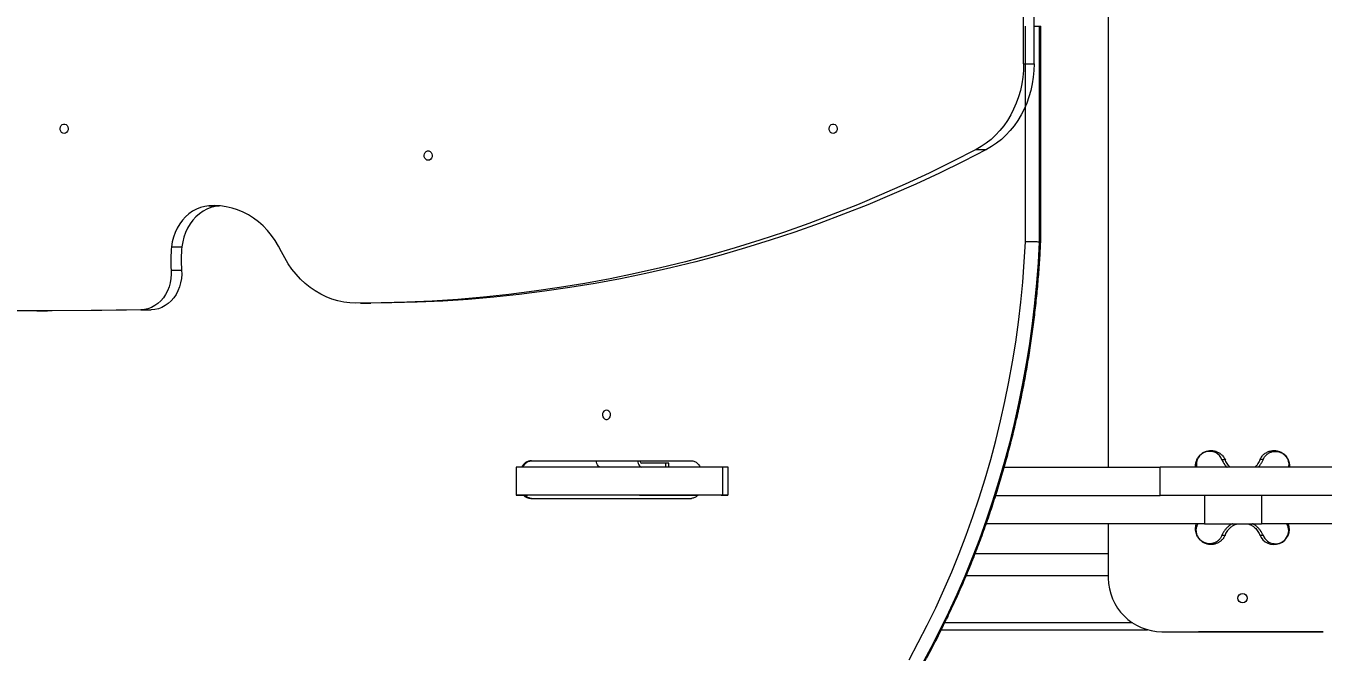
# Model space of a CAD drawing. Header units: millimetres. Extents: x 10665 to 29906, y -6125 to 7364.
# Drawn here: x 20787 to 21753, y -2002 to -1535 of the extents above; entities that cross this region are included whole.
import ezdxf

# ---------------------------------------------------------------- set-up
doc = ezdxf.new("R2010")
doc.units = ezdxf.units.MM
for name, color, linetype in [('DIKOM_ОБЪЕКТ', 7, 'Continuous'), ('DIKOM_РАЗМЕР_ЗОНА', 7, 'Continuous'), ('DIKOM_РАЗМЕР_ОБЪЕКТА', 7, 'Continuous')]:
    doc.layers.add(name, color=color, linetype=linetype)
doc.styles.add('style1', font='arial.ttf', dxfattribs={"width": 0.8})
doc.dimstyles.new('1-50', dxfattribs={"dimtxt": 300, "dimasz": 200, "dimexe": 100, "dimexo": 0, "dimgap": 100, "dimtad": 1, "dimdec": 0, "dimtxsty": 'style1', "dimcen": 0, "dimclrd": 7, "dimclre": 7, "dimadec": 1, "dimazin": 2, "dimtfac": 1, "dimtdec": 0, "dimtmove": 1, "dimatfit": 3, "dimfxl": 0, "dimlwd": 25, "dimlwe": 18, "dimarcsym": 0})

# ---------------------------------------------------------------- blocks, each defined once
blk = doc.blocks.new('*D16')
at = {"layer": 'Defpoints', "color": 0, "transparency": 16777216}
for p in [(12665, 4926.53), (12665, 1146.89), (26947.71, -1821.93)]:
    blk.add_point(p, dxfattribs=at)
at = {"layer": 'DIKOM_РАЗМЕР_ОБЪЕКТА', "color": 7, "lineweight": 18, "transparency": 16777216}
for p, q in [((12665, 1146.89), (12665, 5026.53)), ((26947.71, -1821.93), (26947.71, 5026.53))]:
    blk.add_line(p, q, dxfattribs=at)
at = {"layer": 'DIKOM_РАЗМЕР_ОБЪЕКТА', "color": 7, "lineweight": 25, "transparency": 16777216}
blk.add_line((26747.71, 4926.53), (12865, 4926.53), dxfattribs=at)
at = {"layer": 'DIKOM_РАЗМЕР_ОБЪЕКТА', "color": 7, "transparency": 16777216}
for points in [[(12865, 4959.86), (12865, 4893.19), (12665, 4926.53)], [(26747.71, 4959.86), (26747.71, 4893.19), (26947.71, 4926.53)]]:
    blk.add_solid(points, dxfattribs=at)
at = {"layer": 'DIKOM_РАЗМЕР_ОБЪЕКТА', "color": 0, "transparency": 16777216, "insert": (21497, 5179.8), "char_height": 300, "attachment_point": 5, "style": 'style1'}
blk.add_mtext('14300', dxfattribs=at)
blk = doc.blocks.new('*D15')
at = {"layer": 'Defpoints', "color": 0, "transparency": 16777216}
for p in [(20416.84, 4419.04), (19675.94, -4001.39), (28567.5, -4001.39)]:
    blk.add_point(p, dxfattribs=at)
at = {"layer": 'DIKOM_РАЗМЕР_ОБЪЕКТА', "color": 7, "lineweight": 18, "transparency": 16777216}
for p, q in [((20416.84, 4419.04), (28667.5, 4419.04)), ((19675.94, -4001.39), (28667.5, -4001.39))]:
    blk.add_line(p, q, dxfattribs=at)
at = {"layer": 'DIKOM_РАЗМЕР_ОБЪЕКТА', "color": 7, "lineweight": 25, "transparency": 16777216}
blk.add_line((28567.5, 4219.04), (28567.5, -3801.39), dxfattribs=at)
at = {"layer": 'DIKOM_РАЗМЕР_ОБЪЕКТА', "color": 7, "transparency": 16777216}
for points in [[(28534.17, 4219.04), (28600.83, 4219.04), (28567.5, 4419.04)], [(28534.17, -3801.39), (28600.83, -3801.39), (28567.5, -4001.39)]]:
    blk.add_solid(points, dxfattribs=at)
at = {"layer": 'DIKOM_РАЗМЕР_ОБЪЕКТА', "color": 0, "transparency": 16777216, "insert": (28247.96, -1553.33), "char_height": 300, "attachment_point": 5, "rotation": 90, "style": 'style1'}
blk.add_mtext('8400', dxfattribs=at)
blk = doc.blocks.new('*D13')
at = {"layer": 'Defpoints', "color": 0, "transparency": 16777216}
for p in [(20470.84, 6542.55), (29806, 6542.55), (19621.9, -6125)]:
    blk.add_point(p, dxfattribs=at)
at = {"layer": 'DIKOM_РАЗМЕР_ЗОНА', "color": 7, "lineweight": 18, "transparency": 16777216}
for p, q in [((20470.84, 6542.55), (29906, 6542.55)), ((19621.9, -6125), (29906, -6125))]:
    blk.add_line(p, q, dxfattribs=at)
at = {"layer": 'DIKOM_РАЗМЕР_ЗОНА', "color": 7, "lineweight": 25, "transparency": 16777216}
blk.add_line((29806, -5925), (29806, 6342.55), dxfattribs=at)
at = {"layer": 'DIKOM_РАЗМЕР_ЗОНА', "color": 7, "transparency": 16777216}
for points in [[(29772.67, 6342.55), (29839.33, 6342.55), (29806, 6542.55)], [(29772.67, -5925), (29839.33, -5925), (29806, -6125)]]:
    blk.add_solid(points, dxfattribs=at)
at = {"layer": 'DIKOM_РАЗМЕР_ЗОНА', "color": 0, "transparency": 16777216, "insert": (29552.83, 208.78), "char_height": 300, "attachment_point": 5, "rotation": 90, "style": 'style1'}
blk.add_mtext('12650', dxfattribs=at)

msp = doc.modelspace()

# ---------------------------------------------------------------- linework, layer by layer
at = {"layer": 'DIKOM_ОБЪЕКТ', "color": 7, "linetype": 'Continuous', "lineweight": 15}
for p, q in [((21593.28, -1206.43), (21593.28, -1864.43)), ((21530.23, -1563.74), (21530.23, -1506.94)), ((21537.99, -1563.74), (21537.99, -1506.94)), ((21531.58, -1696.31), (21531.58, -1535.55)), ((21541.87, -1535.55), (21541.87, -1696.51)), ((21542.96, -1696.48), (21542.96, -1535.55)), ((21530.23, -1563.74), (21537.99, -1563.74)), ((21494.78, -1627.65), (21502.54, -1627.65)), ((20923.29, -1669.51), (20931.06, -1669.51)), ((20895.45, -1700.01), (20903.21, -1700.01)), ((20895.16, -1717.39), (20902.92, -1717.39)), ((20795.19, -1747.88), (20802.96, -1747.88)), ((20872.49, -1747.05), (20880.25, -1747.05)), ((21036.13, -1742.01), (21043.89, -1742.01)), ((21152.25, -1864.27), (21152.25, -1885.27)), ((21163.53, -1859.56), (21282.8, -1859.56)), ((21263.31, -1861.28), (21245.71, -1861.27)), ((21263.31, -1861.28), (21263.31, -1864.27)), ((21265.91, -1864.27), (21265.91, -1861.28)), ((21282.8, -1859.56), (21282.8, -1859.56)), ((21306.21, -1885.27), (21306.21, -1864.27)), ((21310.01, -1885.27), (21310.01, -1864.27)), ((21515.72, -1864.43), (21631.88, -1864.43)), ((21631.88, -1885.43), (21631.88, -1864.43)), ((21951.66, -1864.43), (21631.88, -1864.43)), ((21658.43, -1864.43), (21658.29, -1863.43)), ((21156.37, -1885.28), (21159.36, -1885.28)), ((21163.01, -1887.56), (21282.8, -1887.56)), ((21287.52, -1885.27), (21284.11, -1885.27)), ((21284.11, -1885.27), (21284.11, -1885.27)), ((21509.42, -1885.43), (21631.88, -1885.43)), ((21951.66, -1885.43), (21631.88, -1885.43)), ((21664.85, -1885.43), (21664.85, -1906.43)), ((21707.48, -1885.43), (21707.48, -1906.43)), ((21664.85, -1906.43), (21502.38, -1906.43)), ((21593.28, -1906.43), (21593.28, -1946.93)), ((21664.85, -1906.43), (21707.48, -1906.43)), ((21884.84, -1906.43), (21707.48, -1906.43)), ((21593.28, -1928.92), (21494.02, -1928.92)), ((21487.54, -1944.92), (21593.28, -1944.92)), ((21611.43, -1980.43), (21471.44, -1980.43)), ((21469, -1985.43), (21622.43, -1985.43)), ((21633.28, -1986.93), (21753.28, -1986.93)), ((21753.28, -1986.93), (21660.53, -1986.93))]:
    msp.add_line(p, q, dxfattribs=at)
at = {"layer": 'DIKOM_ОБЪЕКТ', "color": 7, "linetype": 'Continuous', "lineweight": 15, "flags": 128}
for points in [[(21537.99, -1535.55), (21538.64, -1535.55), (21539.9, -1535.55), (21540.99, -1535.55), (21541.87, -1535.55)], [(21541.87, -1535.55), (21542.51, -1535.55), (21542.87, -1535.55), (21542.96, -1535.55)], [(21530.23, -1563.74), (21530.07, -1568.77), (21529.61, -1573.78), (21528.84, -1578.73), (21527.77, -1583.6), (21526.4, -1588.37), (21524.74, -1593.01), (21522.8, -1597.51), (21520.59, -1601.82), (21518.12, -1605.95), (21515.4, -1609.85), (21512.45, -1613.51), (21509.28, -1616.92), (21505.92, -1620.05), (21502.36, -1622.9), (21498.64, -1625.43), (21494.78, -1627.65)], [(21537.99, -1563.74), (21537.84, -1568.77), (21537.37, -1573.78), (21536.6, -1578.73), (21535.53, -1583.6), (21534.16, -1588.37), (21532.51, -1593.01), (21530.57, -1597.51), (21528.35, -1601.82), (21525.88, -1605.95), (21523.17, -1609.85), (21520.22, -1613.51), (21517.05, -1616.92), (21513.68, -1620.05), (21510.13, -1622.9), (21506.41, -1625.43), (21502.54, -1627.65)], [(20815.42, -1615.61), (20814.44, -1615.42), (20813.58, -1614.87), (20812.91, -1614.02), (20812.51, -1612.97), (20812.43, -1611.82), (20812.67, -1610.7), (20813.21, -1609.74), (20813.99, -1609.03), (20814.92, -1608.66), (20815.91, -1608.66), (20816.84, -1609.03), (20817.62, -1609.74), (20818.16, -1610.7), (20818.4, -1611.82), (20818.32, -1612.97), (20817.92, -1614.02), (20817.26, -1614.87), (20816.39, -1615.42), (20815.42, -1615.61)], [(21388.3, -1615.61), (21387.33, -1615.42), (21386.46, -1614.87), (21385.79, -1614.02), (21385.4, -1612.97), (21385.31, -1611.82), (21385.56, -1610.7), (21386.1, -1609.74), (21386.87, -1609.03), (21387.81, -1608.65), (21388.79, -1608.65), (21389.72, -1609.03), (21390.5, -1609.74), (21391.04, -1610.7), (21391.28, -1611.82), (21391.2, -1612.97), (21390.81, -1614.02), (21390.14, -1614.87), (21389.27, -1615.42), (21388.3, -1615.61)], [(21494.78, -1627.65), (21477.33, -1636.56), (21459.76, -1645.12), (21442.07, -1653.33), (21424.26, -1661.19), (21406.34, -1668.7), (21388.31, -1675.85), (21370.19, -1682.64), (21351.96, -1689.08), (21333.65, -1695.15), (21315.25, -1700.86), (21296.77, -1706.2), (21278.21, -1711.18), (21259.59, -1715.79), (21240.9, -1720.03), (21222.15, -1723.9), (21203.35, -1727.39), (21184.51, -1730.52), (21165.61, -1733.27), (21146.69, -1735.64), (21127.73, -1737.64), (21108.74, -1739.27), (21089.73, -1740.52), (21070.71, -1741.39), (21051.68, -1741.89), (21032.64, -1742.01)], [(21502.54, -1627.65), (21485.1, -1636.56), (21467.53, -1645.12), (21449.83, -1653.33), (21432.03, -1661.19), (21414.1, -1668.7), (21396.08, -1675.85), (21377.95, -1682.64), (21359.73, -1689.08), (21341.41, -1695.15), (21323.01, -1700.86), (21304.53, -1706.2), (21285.98, -1711.18), (21267.35, -1715.79), (21248.67, -1720.03), (21229.92, -1723.9), (21211.12, -1727.39), (21192.27, -1730.52), (21173.38, -1733.27), (21154.45, -1735.64), (21135.49, -1737.64), (21116.51, -1739.27), (21097.5, -1740.52), (21078.48, -1741.39), (21059.44, -1741.89), (21043.89, -1742.01)], [(21086.66, -1635.61), (21085.69, -1635.42), (21084.82, -1634.87), (21084.15, -1634.02), (21083.76, -1632.97), (21083.67, -1631.82), (21083.92, -1630.7), (21084.46, -1629.74), (21085.23, -1629.03), (21086.17, -1628.66), (21087.15, -1628.66), (21088.08, -1629.03), (21088.86, -1629.74), (21089.4, -1630.7), (21089.64, -1631.82), (21089.56, -1632.97), (21089.17, -1634.02), (21088.5, -1634.87), (21087.63, -1635.42), (21086.66, -1635.61)], [(20923.29, -1669.51), (20920.14, -1669.96), (20917.04, -1670.79), (20914.04, -1672), (20911.16, -1673.57), (20908.44, -1675.49), (20905.91, -1677.73), (20903.59, -1680.26), (20901.51, -1683.07), (20899.7, -1686.12), (20898.17, -1689.38), (20896.94, -1692.8), (20896.03, -1696.36), (20895.45, -1700.01)], [(20931.06, -1669.51), (20927.9, -1669.96), (20924.81, -1670.79), (20921.8, -1672), (20918.93, -1673.57), (20916.2, -1675.49), (20913.67, -1677.73), (20911.35, -1680.26), (20909.27, -1683.07), (20907.46, -1686.12), (20905.93, -1689.38), (20904.71, -1692.8), (20903.8, -1696.36), (20903.21, -1700.01)], [(20977.43, -1703.9), (20975.19, -1699.57), (20972.67, -1695.45), (20969.89, -1691.56), (20966.87, -1687.93), (20963.62, -1684.57), (20960.17, -1681.51), (20956.53, -1678.76), (20952.72, -1676.34), (20948.76, -1674.26), (20944.69, -1672.54), (20940.51, -1671.18), (20936.26, -1670.19), (20931.96, -1669.59), (20927.63, -1669.36), (20923.29, -1669.51)], [(21444.9, -2007.78), (21451.78, -1995.05), (21458.39, -1982.13), (21464.75, -1969.03), (21470.84, -1955.76), (21476.65, -1942.32), (21482.19, -1928.73), (21487.46, -1914.99), (21492.45, -1901.1), (21497.15, -1887.09), (21501.57, -1872.94), (21505.7, -1858.68), (21509.53, -1844.31), (21513.08, -1829.83), (21516.33, -1815.26), (21519.29, -1800.61), (21521.95, -1785.87), (21524.31, -1771.07), (21526.37, -1756.21), (21528.12, -1741.29), (21529.58, -1726.33), (21530.73, -1711.33), (21531.58, -1696.31)], [(21541.87, -1696.51), (21541.02, -1711.72), (21539.86, -1726.9), (21538.39, -1742.04), (21536.62, -1757.14), (21534.54, -1772.18), (21532.15, -1787.16), (21529.47, -1802.07), (21526.48, -1816.91), (21523.19, -1831.66), (21519.6, -1846.31), (21515.72, -1860.85), (21511.54, -1875.29), (21507.08, -1889.61), (21502.32, -1903.8), (21497.27, -1917.85), (21491.95, -1931.76), (21486.34, -1945.52), (21480.46, -1959.12), (21474.3, -1972.55), (21467.87, -1985.81), (21461.17, -1998.88), (21454.21, -2011.77)], [(21032.64, -1742.01), (21028.17, -1741.81), (21023.71, -1741.24), (21019.3, -1740.3), (21014.96, -1739), (21010.71, -1737.35), (21006.57, -1735.35), (21002.56, -1733.01), (20998.7, -1730.35), (20995.01, -1727.37), (20991.52, -1724.1), (20988.22, -1720.55), (20985.15, -1716.73), (20982.32, -1712.67), (20979.75, -1708.39), (20977.43, -1703.9)], [(20895.16, -1717.39), (20895.25, -1720.58), (20895.03, -1723.75), (20894.49, -1726.88), (20893.64, -1729.9), (20892.49, -1732.8), (20891.06, -1735.51), (20889.36, -1738.01), (20887.43, -1740.25), (20885.28, -1742.22), (20882.96, -1743.88), (20880.48, -1745.21), (20877.88, -1746.19), (20875.21, -1746.81), (20872.49, -1747.05)], [(20902.92, -1717.39), (20903.02, -1720.58), (20902.79, -1723.75), (20902.25, -1726.88), (20901.4, -1729.9), (20900.25, -1732.8), (20898.82, -1735.51), (20897.13, -1738.01), (20895.19, -1740.25), (20893.05, -1742.22), (20890.72, -1743.88), (20888.24, -1745.21), (20885.65, -1746.19), (20882.97, -1746.81), (20880.25, -1747.05)], [(20872.49, -1747.05), (20835.67, -1747.65), (20798.85, -1747.88), (20762.02, -1747.73), (20725.2, -1747.2), (20688.39, -1746.3), (20651.58, -1745.02), (20614.79, -1743.37), (20578.01, -1741.34), (20541.24, -1738.93), (20504.5, -1736.15)], [(20880.25, -1747.05), (20843.43, -1747.65), (20806.61, -1747.88), (20802.96, -1747.88)], [(21219.44, -1821.77), (21218.47, -1821.96), (21217.6, -1822.51), (21216.93, -1823.36), (21216.53, -1824.41), (21216.45, -1825.56), (21216.7, -1826.68), (21217.23, -1827.64), (21218.01, -1828.35), (21218.94, -1828.73), (21219.93, -1828.73), (21220.86, -1828.35), (21221.64, -1827.64), (21222.18, -1826.68), (21222.42, -1825.56), (21222.34, -1824.41), (21221.94, -1823.36), (21221.28, -1822.51), (21220.41, -1821.96), (21219.44, -1821.77)], [(21306.21, -1864.27), (21301.5, -1864.27), (21296.57, -1864.27), (21291.46, -1864.27), (21286.18, -1864.27), (21280.75, -1864.27), (21275.19, -1864.27), (21269.52, -1864.27), (21263.77, -1864.27), (21257.96, -1864.27), (21252.1, -1864.27), (21246.23, -1864.27), (21240.36, -1864.27), (21234.52, -1864.27), (21228.72, -1864.27), (21223, -1864.27), (21217.37, -1864.27), (21211.85, -1864.27), (21206.47, -1864.27), (21201.24, -1864.27), (21196.19, -1864.27), (21191.34, -1864.27), (21186.7, -1864.27), (21182.29, -1864.27), (21178.13, -1864.27), (21174.23, -1864.27), (21170.61, -1864.27), (21167.29, -1864.27), (21164.27, -1864.27), (21161.57, -1864.27), (21159.2, -1864.27), (21157.16, -1864.27), (21155.47, -1864.27), (21154.13, -1864.27), (21153.14, -1864.27), (21152.52, -1864.27), (21152.26, -1864.27), (21152.25, -1864.27)], [(21214.91, -1864.28), (21214.3, -1864.16), (21213.72, -1863.82), (21213.18, -1863.26), (21212.71, -1862.52), (21212.32, -1861.61), (21212.04, -1860.57), (21211.87, -1859.56)], [(21242.68, -1859.56), (21242.84, -1860.57), (21243.13, -1861.61), (21243.51, -1862.52), (21243.98, -1863.26), (21244.52, -1863.82), (21245.1, -1864.16), (21245.71, -1864.27)], [(21265.91, -1861.28), (21265.79, -1861.28), (21265.31, -1861.28), (21264.48, -1861.28), (21263.31, -1861.28)], [(21310.01, -1864.27), (21309.93, -1864.27), (21309.51, -1864.27), (21308.73, -1864.27), (21307.62, -1864.27), (21306.21, -1864.27)], [(21677.99, -1858.78), (21678.38, -1858.63), (21678.77, -1858.54), (21679.16, -1858.51), (21679.53, -1858.54), (21679.86, -1858.63), (21680.14, -1858.78), (21680.35, -1858.97), (21680.49, -1859.21)], [(21708.58, -1858.78), (21708.2, -1858.63), (21707.8, -1858.54), (21707.41, -1858.51), (21707.04, -1858.54), (21706.71, -1858.63), (21706.44, -1858.78), (21706.23, -1858.97), (21706.09, -1859.21)], [(21306.21, -1885.27), (21301.5, -1885.27), (21296.57, -1885.27), (21291.46, -1885.27), (21286.18, -1885.27), (21280.75, -1885.27), (21275.19, -1885.27), (21269.52, -1885.27), (21263.77, -1885.27), (21257.96, -1885.27), (21252.1, -1885.27), (21246.23, -1885.27), (21240.36, -1885.27), (21234.52, -1885.27), (21228.72, -1885.27), (21223, -1885.27), (21217.37, -1885.27), (21211.85, -1885.27), (21206.47, -1885.27), (21201.24, -1885.27), (21196.19, -1885.27), (21191.34, -1885.27), (21186.7, -1885.27), (21182.29, -1885.27), (21178.13, -1885.27), (21174.23, -1885.27), (21170.61, -1885.27), (21167.29, -1885.27), (21164.27, -1885.27), (21161.57, -1885.27), (21159.2, -1885.27), (21157.16, -1885.27), (21155.47, -1885.27), (21154.13, -1885.27), (21153.14, -1885.27), (21152.52, -1885.27), (21152.26, -1885.27), (21152.36, -1885.27), (21152.82, -1885.27), (21153.65, -1885.28), (21154.83, -1885.28), (21156.37, -1885.28)], [(21287.65, -1885.31), (21286.62, -1885.31), (21283.71, -1885.31), (21280.44, -1885.3), (21276.83, -1885.3), (21272.87, -1885.3), (21268.56, -1885.3), (21263.9, -1885.3), (21258.91, -1885.3), (21253.57, -1885.3), (21247.89, -1885.3), (21241.88, -1885.29), (21235.53, -1885.29), (21228.85, -1885.29), (21221.83, -1885.29), (21214.5, -1885.29), (21206.83, -1885.29), (21198.85, -1885.29), (21190.54, -1885.29), (21181.92, -1885.29), (21172.99, -1885.28), (21163.75, -1885.28), (21158.87, -1885.28)], [(21158.89, -1885.28), (21159.66, -1885.28), (21160.35, -1885.28), (21160.67, -1885.28), (21160.61, -1885.28), (21160.17, -1885.28), (21159.36, -1885.28)], [(21250.89, -1885.28), (21250.7, -1885.28), (21250.15, -1885.28), (21249.3, -1885.28), (21248.25, -1885.28), (21247.1, -1885.28), (21245.98, -1885.28), (21245.02, -1885.28), (21244.31, -1885.28), (21243.94, -1885.28), (21243.94, -1885.28), (21244.31, -1885.28), (21245.02, -1885.28), (21245.98, -1885.28), (21247.1, -1885.28), (21248.25, -1885.28), (21249.3, -1885.28), (21250.15, -1885.28), (21250.7, -1885.28), (21250.89, -1885.28)], [(21286.69, -1885.27), (21285.35, -1885.27), (21284.24, -1885.27), (21283.4, -1885.27), (21282.87, -1885.27), (21282.68, -1885.27), (21282.83, -1885.27), (21283.31, -1885.27), (21284.11, -1885.27)], [(21305, -1885.27), (21306.58, -1885.27), (21307.92, -1885.27), (21308.95, -1885.27), (21309.65, -1885.27), (21309.98, -1885.27), (21309.93, -1885.27), (21309.51, -1885.27), (21308.73, -1885.27), (21307.62, -1885.27), (21306.21, -1885.27)], [(21680.49, -1914.64), (21680.35, -1914.88), (21680.14, -1915.07), (21679.86, -1915.22), (21679.53, -1915.31), (21679.16, -1915.34), (21678.77, -1915.31), (21678.38, -1915.22), (21677.99, -1915.07)], [(21708.58, -1915.07), (21708.2, -1915.22), (21707.8, -1915.31), (21707.41, -1915.34), (21707.04, -1915.31), (21706.71, -1915.22), (21706.44, -1915.07), (21706.23, -1914.88), (21706.09, -1914.64)], [(21689.79, -1962.06), (21689.78, -1961.93), (21689.83, -1961.35)]]:
    msp.add_lwpolyline(points, dxfattribs=at)
at = {"layer": 'DIKOM_ОБЪЕКТ', "color": 7, "linetype": 'Continuous', "lineweight": 15}
msp.add_circle((21693.28, -1961.93), 3.5, dxfattribs=at)
for centre, radius, start, end in [((20984.37, -1710.18), 89.5, 173.47903, 184.62366), ((20992.13, -1710.18), 89.5, 173.47903, 184.62366), ((21668.79, -1862.37), 9.88, 21.32195, 191.99839), ((21163.87, -1868.03), 8.48, 92.27379, 153.64772), ((21246.23, -1859.42), 1.93, 184.32406, 254.32087), ((21163.12, -1879.67), 7.89, 225.23004, 269.19236), ((21163.64, -1879.67), 7.89, 225.22755, 269.19306), ((21716.78, -1910.43), 11.5, 201.47455, 20.39978), ((21717.79, -1911.46), 9.89, 201.38764, 30.61795), ((21633.28, -1946.93), 40, 180, 270)]:
    msp.add_arc(centre, radius, start, end, dxfattribs=at)
for points, knots in [([(21244.79, -2233.9), (21246.71, -2232.74), (21252.24, -2229.39), (21261.29, -2223.63), (21271.9, -2216.54), (21282.37, -2209.18), (21292.7, -2201.55), (21302.87, -2193.65), (21312.9, -2185.49), (21322.77, -2177.07), (21332.48, -2168.4), (21342.02, -2159.48), (21351.38, -2150.32), (21360.57, -2140.91), (21369.58, -2131.27), (21378.41, -2121.4), (21387.05, -2111.31), (21395.49, -2100.99), (21403.73, -2090.46), (21411.77, -2079.71), (21419.6, -2068.76), (21427.23, -2057.61), (21434.64, -2046.27), (21441.83, -2034.74), (21448.8, -2023.02), (21455.55, -2011.13), (21462.07, -1999.06), (21468.36, -1986.83), (21474.42, -1974.44), (21480.23, -1961.9), (21485.81, -1949.21), (21491.15, -1936.38), (21496.24, -1923.41), (21501.08, -1910.31), (21505.67, -1897.1), (21510.01, -1883.76), (21514.1, -1870.32), (21517.93, -1856.78), (21521.5, -1843.14), (21524.81, -1829.41), (21527.86, -1815.6), (21530.64, -1801.71), (21533.16, -1787.76), (21535.42, -1773.74), (21537.41, -1759.67), (21539.13, -1745.55), (21540.58, -1731.39), (21541.76, -1717.19), (21542.53, -1705.55), (21542.84, -1698.65), (21542.94, -1696.48)], [0, 0, 0, 0, 0.011262, 0.032523, 0.053786, 0.07505, 0.096315, 0.117582, 0.138851, 0.160121, 0.181393, 0.202666, 0.22394, 0.245216, 0.266492, 0.28777, 0.309049, 0.330329, 0.351611, 0.372893, 0.394176, 0.41546, 0.436744, 0.45803, 0.479316, 0.500603, 0.52189, 0.543178, 0.564467, 0.585756, 0.607045, 0.628335, 0.649626, 0.670916, 0.692207, 0.713498, 0.73479, 0.756082, 0.777374, 0.798666, 0.819958, 0.841251, 0.862543, 0.883836, 0.905129, 0.926422, 0.947715, 0.969008, 0.990301, 1, 1, 1, 1]), ([(21541.87, -1696.51), (21541.37, -1696.51), (21540.35, -1696.5), (21538.08, -1696.47), (21535.57, -1696.42), (21533.35, -1696.36), (21532.07, -1696.32), (21531.6, -1696.31), (21531.58, -1696.31)], [0, 0, 0, 0, 0.214586, 0.429177, 0.643801, 0.858492, 0.993627, 1, 1, 1, 1]), ([(21542.86, -1696.48), (21542.87, -1696.49), (21542.9, -1696.51), (21542.27, -1696.51), (21541.87, -1696.51)], [0, 0, 0, 0, 0.381099, 1, 1, 1, 1]), ([(21658.29, -1863.43), (21658.3, -1863), (21658.33, -1862.15), (21658.55, -1860.87), (21658.89, -1859.67), (21659.34, -1858.58), (21660.03, -1857.26), (21660.97, -1855.96), (21662.14, -1854.8), (21663.08, -1854.06), (21664.08, -1853.42), (21665.17, -1852.87), (21666.38, -1852.41), (21667.68, -1852.09), (21668.84, -1851.95), (21669.88, -1851.91), (21670.77, -1851.96), (21671.68, -1852.07), (21672.51, -1852.24), (21673.38, -1852.49), (21674.25, -1852.81), (21675.08, -1853.21), (21675.97, -1853.71), (21676.86, -1854.33), (21677.77, -1855.12), (21678.73, -1856.14), (21679.7, -1857.45), (21680.23, -1858.64), (21680.49, -1859.21)], [0, 0, 0, 0, 0.043166, 0.084956, 0.125499, 0.158052, 0.187895, 0.250623, 0.281735, 0.313561, 0.343769, 0.376433, 0.416859, 0.458558, 0.501588, 0.531079, 0.563765, 0.592891, 0.626375, 0.652483, 0.688432, 0.724584, 0.750275, 0.796293, 0.837891, 0.875078, 0.940446, 1, 1, 1, 1]), ([(21706.09, -1859.21), (21706.27, -1858.78), (21706.66, -1857.9), (21707.4, -1856.74), (21708.26, -1855.66), (21709.2, -1854.75), (21710.25, -1853.93), (21711.37, -1853.25), (21712.59, -1852.69), (21713.86, -1852.28), (21715.14, -1852.02), (21716.49, -1851.9), (21717.82, -1851.94), (21719.26, -1852.16), (21720.67, -1852.56), (21722.14, -1853.2), (21723.57, -1854.08), (21724.95, -1855.26), (21725.93, -1856.41), (21726.58, -1857.37), (21727.11, -1858.31), (21727.65, -1859.54), (21728.03, -1860.89), (21728.23, -1862.13), (21728.3, -1863.2), (21728.29, -1863.97), (21728.24, -1864.36), (21728.24, -1864.43)], [0, 0, 0, 0, 0.04296, 0.088859, 0.131428, 0.177906, 0.218329, 0.266492, 0.311083, 0.355327, 0.403545, 0.443406, 0.491164, 0.532595, 0.580123, 0.621683, 0.666371, 0.711116, 0.755825, 0.777599, 0.800567, 0.842206, 0.889842, 0.925064, 0.959954, 0.99368, 1, 1, 1, 1]), ([(21708.58, -1858.78), (21708.94, -1858.04), (21709.65, -1856.56), (21711.24, -1854.88), (21713.07, -1853.61), (21715.1, -1852.79), (21717.3, -1852.43), (21719.29, -1852.55), (21720.96, -1852.98), (21722.06, -1853.44), (21722.94, -1853.92), (21723.82, -1854.51), (21724.87, -1855.4), (21725.94, -1856.68), (21726.72, -1858.01), (21727.24, -1859.3), (21727.66, -1860.96), (21727.81, -1862.7), (21727.55, -1863.92), (21727.45, -1864.43)], [0, 0, 0, 0, 0.085406, 0.170992, 0.256218, 0.341681, 0.4265, 0.512138, 0.558007, 0.597803, 0.621501, 0.643436, 0.683801, 0.726726, 0.769687, 0.812549, 0.855531, 0.940819, 1, 1, 1, 1]), ([(21157.17, -1864.28), (21157.21, -1864.18), (21157.46, -1863.59), (21158.08, -1862.67), (21159.01, -1861.56), (21160.04, -1860.69), (21161.14, -1860.06), (21162.31, -1859.65), (21163.11, -1859.59), (21163.53, -1859.56)], [0, 0, 0, 0, 0.028465, 0.1789, 0.330669, 0.485152, 0.644497, 0.811721, 1, 1, 1, 1]), ([(21282.8, -1859.56), (21282.95, -1859.56), (21283.53, -1859.58), (21284.49, -1859.78), (21285.66, -1860.29), (21286.75, -1861.04), (21287.77, -1862.05), (21288.6, -1863.14), (21288.99, -1863.96), (21289.14, -1864.27)], [0, 0, 0, 0, 0.06775, 0.262029, 0.42518, 0.57961, 0.743345, 0.900965, 1, 1, 1, 1]), ([(21677.99, -1858.78), (21678.61, -1860.04), (21679.54, -1861.94), (21681.01, -1863.8), (21681.68, -1864.38), (21681.73, -1864.43)], [0, 0, 0, 0, 0.644404, 0.973868, 1, 1, 1, 1]), ([(21684.25, -1864.43), (21683.55, -1863.78), (21681.81, -1862.17), (21680.98, -1860.32), (21680.49, -1859.21)], [0, 0, 0, 0, 0.404034, 1, 1, 1, 1]), ([(21706.09, -1859.21), (21705.57, -1860.31), (21704.89, -1861.76), (21703.49, -1863.41), (21702.88, -1864.06), (21702.5, -1864.38), (21702.44, -1864.43)], [0, 0, 0, 0, 0.604357, 0.790919, 0.970481, 1, 1, 1, 1]), ([(21704.84, -1864.43), (21704.89, -1864.39), (21705.54, -1863.82), (21706.5, -1862.57), (21707.74, -1860.72), (21708.3, -1859.43), (21708.58, -1858.78)], [0, 0, 0, 0, 0.022444, 0.348057, 0.668641, 1, 1, 1, 1]), ([(21163.53, -1887.56), (21163.38, -1887.56), (21162.79, -1887.55), (21161.83, -1887.35), (21160.67, -1886.83), (21159.66, -1886.17), (21159.07, -1885.55), (21158.81, -1885.28)], [0, 0, 0, 0, 0.096394, 0.372855, 0.604984, 0.824721, 1, 1, 1, 1]), ([(21287.49, -1885.31), (21287.43, -1885.38), (21287.06, -1885.83), (21286.28, -1886.42), (21285.19, -1887.07), (21284.02, -1887.48), (21283.22, -1887.53), (21282.8, -1887.56)], [0, 0, 0, 0, 0.04205, 0.263165, 0.491218, 0.730533, 1, 1, 1, 1]), ([(21658.29, -1910.43), (21658.38, -1909.29), (21658.48, -1908.09), (21658.87, -1906.79), (21658.98, -1906.58), (21659.07, -1906.43)], [0, 0, 0, 0, 0.824418, 0.86827, 1, 1, 1, 1]), ([(21680.49, -1914.64), (21680.32, -1915.02), (21679.99, -1915.79), (21679.33, -1916.88), (21678.65, -1917.78), (21677.98, -1918.51), (21677.34, -1919.11), (21676.62, -1919.69), (21675.88, -1920.19), (21675.08, -1920.65), (21674.23, -1921.05), (21673.36, -1921.37), (21672.4, -1921.64), (21671.37, -1921.84), (21670.17, -1921.94), (21668.94, -1921.92), (21667.67, -1921.76), (21666.37, -1921.43), (21665.16, -1920.98), (21664.07, -1920.42), (21662.76, -1919.59), (21661.52, -1918.5), (21660.5, -1917.24), (21659.86, -1916.27), (21659.33, -1915.26), (21658.8, -1913.93), (21658.37, -1912.29), (21658.31, -1911.05), (21658.29, -1910.43)], [0, 0, 0, 0, 0.039055, 0.080675, 0.124894, 0.152369, 0.182318, 0.21475, 0.24967, 0.27592, 0.31222, 0.348768, 0.374424, 0.417524, 0.458454, 0.498578, 0.541746, 0.583537, 0.624036, 0.656593, 0.686722, 0.749348, 0.779957, 0.812235, 0.842268, 0.875051, 0.937759, 1, 1, 1, 1]), ([(21677.99, -1915.07), (21677.63, -1915.81), (21676.92, -1917.3), (21675.33, -1918.97), (21673.51, -1920.24), (21671.47, -1921.06), (21669.27, -1921.42), (21667.28, -1921.3), (21665.62, -1920.87), (21664.51, -1920.41), (21663.64, -1919.93), (21662.75, -1919.34), (21661.7, -1918.45), (21660.64, -1917.18), (21659.85, -1915.84), (21659.33, -1914.55), (21658.91, -1912.89), (21658.78, -1910.92), (21659.18, -1908.74), (21659.69, -1907.22), (21660.19, -1906.53), (21660.26, -1906.43)], [0, 0, 0, 0, 0.075885, 0.15193, 0.227655, 0.303591, 0.378955, 0.455046, 0.495801, 0.531161, 0.552217, 0.571706, 0.607572, 0.645712, 0.683884, 0.721967, 0.760158, 0.835938, 0.911984, 0.987441, 1, 1, 1, 1]), ([(21685.93, -1906.43), (21685.81, -1906.48), (21684.88, -1906.87), (21683.39, -1907.92), (21681.54, -1909.5), (21680.05, -1911.27), (21678.84, -1913.14), (21678.28, -1914.42), (21677.99, -1915.07)], [0, 0, 0, 0, 0.029361, 0.223184, 0.417406, 0.611462, 0.802518, 1, 1, 1, 1]), ([(21680.49, -1914.64), (21681.01, -1913.54), (21681.69, -1912.1), (21683.07, -1910.44), (21683.94, -1909.56), (21685.11, -1908.57), (21686.67, -1907.57), (21688.34, -1906.77), (21689.44, -1906.51), (21689.8, -1906.43)], [0, 0, 0, 0, 0.326282, 0.427006, 0.52395, 0.617385, 0.775894, 0.926238, 1, 1, 1, 1]), ([(21696.94, -1906.43), (21697.27, -1906.52), (21698.07, -1906.75), (21699.27, -1907.27), (21700.55, -1907.97), (21702.4, -1909.26), (21704.58, -1911.48), (21705.57, -1913.55), (21706.09, -1914.64)], [0, 0, 0, 0, 0.069062, 0.16942, 0.273164, 0.380865, 0.672496, 1, 1, 1, 1]), ([(21708.58, -1915.07), (21707.98, -1913.8), (21707.07, -1911.89), (21705.06, -1909.54), (21703.23, -1907.96), (21701.74, -1906.9), (21700.78, -1906.49), (21700.63, -1906.43)], [0, 0, 0, 0, 0.383636, 0.579788, 0.770154, 0.963549, 1, 1, 1, 1])]:
    msp.add_open_spline(points, degree=3, knots=knots, dxfattribs=at)

# ---------------------------------------------------------------- dimensions: what is measured, and where the dimension line sits
at = {"layer": 'DIKOM_РАЗМЕР_ЗОНА'}
dim = msp.add_linear_dim(base=(29806, 6542.55), p1=(19621.9, -6125), p2=(20470.84, 6542.55), angle=90, text='12650', dimstyle='1-50', dxfattribs=at)
dim.commit()
dim.dimension.update_dxf_attribs({"geometry": '*D13', "text_midpoint": (29806, 208.78), "dimtype": 160})
at = {"layer": 'DIKOM_РАЗМЕР_ОБЪЕКТА'}
dim = msp.add_linear_dim(base=(12665, 4926.53), p1=(26947.71, -1821.93), p2=(12665, 1146.89), angle=180, text='14300', dimstyle='1-50', override={"dimscale": 1, "dimtix": 0, "dimtofl": 1, "dimtmove": 1, "dimatfit": 3}, dxfattribs=at)
dim.commit()
dim.dimension.update_dxf_attribs({"geometry": '*D16', "text_midpoint": (21497, 4926.53), "dimtype": 160})
dim = msp.add_linear_dim(base=(28567.5, -4001.39), p1=(20416.84, 4419.04), p2=(19675.94, -4001.39), angle=90, text='8400', dimstyle='1-50', dxfattribs=at)
dim.commit()
dim.dimension.update_dxf_attribs({"geometry": '*D15', "text_midpoint": (28501.13, -1553.33), "dimtype": 160})

doc.saveas('drawing.dxf')
